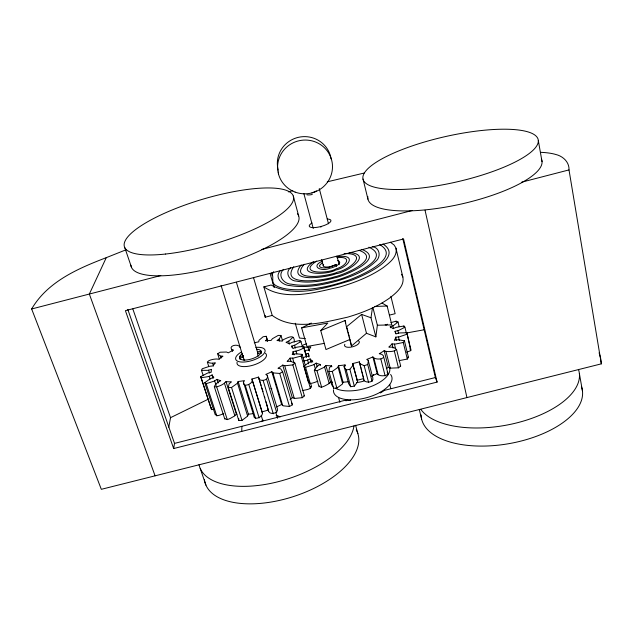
<?xml version="1.0" encoding="UTF-8"?>
<svg xmlns="http://www.w3.org/2000/svg" width="633" height="633" viewBox="0 0 633 633"><rect width="100%" height="100%" fill="white"/><g stroke="black" fill="none" stroke-linecap="round" stroke-linejoin="round"><path stroke-width="0.95" d="M241.735 431.397L437.094 382.087L403.569 238.958L125.413 310.653L173.656 448.544L241.735 431.397L241.901 426.294L345.832 400.103A30.067 13.704 -14.7 0 0 350.46 400.46L350.286 399.811M406.734 352.185L410.73 350.635L410.833 349.614L406.884 332.736L399.605 332.942A7.367 3.07 -13.4 0 0 399.352 332.982L395.902 333.915A45.03 18.674 -14.7 0 0 395.047 331.304L398.513 330.481A7.216 2.951 -13.5 0 0 398.75 330.402L404.93 327.221L406.307 332.903M282.611 341.045L280.981 335.443L278.227 335.403L272.594 338.608A6.876 2.682 -16.5 0 0 272.332 338.813L271.106 340.427A42.601 17.131 -17.4 0 0 265.496 340.831L266.912 339.209A6.828 2.635 -17 0 0 266.976 339.043L266.24 336.313L267.601 340.926M338.528 365.621L343.046 382.221L342.35 384.033A7.501 3.363 -15.5 0 1 342.231 384.176L336.867 388.148L333.567 388.195L328.938 371.476L332.27 371.444L337.666 367.559A7.556 3.26 -15.5 0 0 337.816 367.401L338.528 365.621A45.03 18.674 -14.7 0 0 345.032 364.925L344.059 366.729A7.612 3.307 -14.9 0 0 344.059 366.847L346.211 369.965L350.69 386.716L354.338 386.122L357.51 381.992A7.549 3.402 -15 0 0 357.566 381.81L352.644 363.54A45.03 18.674 -14.7 0 0 359.338 361.847L359.884 363.943M410.785 350.611L406.884 332.736M353.167 364.79L353.135 365.012A7.604 3.3 -15 0 1 353.072 365.217L349.867 369.284L346.211 369.965M357.613 381.525L352.644 363.54M280.965 335.537L279.493 338.718A6.86 2.667 -16.6 0 1 279.295 338.924L276.985 340.53A42.601 17.131 -17.4 0 1 281.59 341.108L283.75 339.486A6.947 2.738 -16.3 0 1 284.067 339.32C287.936 337.698 294.741 333.401 294.337 341.923M259.15 379.159L258.517 377.086A42.601 17.131 -17.4 0 1 251.934 379.001L262.473 413.404A7.359 3.323 -18.2 0 1 262.394 413.665C262.197 417.258 253.817 420.85 253.683 415.541A7.359 3.331 -18 0 1 253.683 415.311L243.468 382.19L244.473 380.615A42.601 17.131 -17.4 0 1 238.127 381.493L237.478 383.044L247.606 416.071A7.335 3.284 -18.6 0 1 247.384 416.316L241.988 420.399L238.815 420.51L228.323 387.649L229.075 383.946A7.446 3.102 -18.1 0 1 229.225 383.733L231.369 381.857A42.601 17.131 -17.4 0 1 226.013 381.604L224.066 383.456A7.374 3.023 -18.5 0 1 223.726 383.685C220.11 386.518 209.665 389.532 217.538 382.593A7.398 3.046 -18.4 0 1 217.799 382.387L220.767 380.694A42.601 17.131 -17.4 0 1 217.008 379.365L214.627 380.876L216.162 385.45M238.768 418.714L238.815 420.51M366.475 333.274L351.481 346.029L346.409 326.889L361.617 314.411L366.475 333.274L375.852 336.867L377.371 325.22L372.94 307.693M375.852 336.867L370.993 317.766L372.505 307.456M252.361 380.275L252.322 380.465A7.461 3.125 -17.9 0 1 252.235 380.742C251.966 384.057 243.349 387.752 243.412 382.696A7.461 3.133 -17.7 0 1 243.42 382.459L243.468 382.19M173.656 448.544L174.526 443.393L127.803 309.426M168.774 427.196L170.53 417.677L132.835 308.959M247.812 415.794L248.405 414.188L238.127 381.493M271.779 275.173L273.662 271.699M203.24 375.63L201.508 370.352L202.259 368.746L209.539 366.309A7.121 2.817 -18.5 0 1 209.919 366.23L213.06 365.945A42.601 17.131 -17.4 0 1 215.362 362.836L212.166 363.215A6.979 2.714 -18.2 0 1 211.849 363.207C203.351 362.574 209.998 359.259 216.138 359.014A7.018 2.738 -18.3 0 1 216.478 358.99L218.994 359.267A42.601 17.131 -17.4 0 1 222.974 356.189L220.395 356.039A6.9 2.667 -17.9 0 1 220.118 355.952L217.657 353.815L219.295 358.958M332.523 382.142A44.737 19.275 -14.7 0 1 330.489 381.928L328.725 383.772A7.43 3.292 -15.8 0 1 328.543 383.899C326.383 385.078 319.894 389.24 319.341 385.964M318.992 386.723L314.34 370.226L317.315 366.214A7.509 3.22 -15.7 0 1 317.473 366.088L320.306 364.473L320.599 365.502M126.521 249.6L106.265 257.663L89.348 294.044L155.085 475.826M258.517 377.086L268.764 411.608A7.343 3.323 -17.5 0 0 268.898 411.767C270.291 414.813 278.947 413.547 277.373 408.625A7.351 3.331 -17.7 0 0 277.278 408.404L267.213 375.282L265.781 374.412A42.601 17.131 -17.4 0 0 271.786 371.69L273.179 372.845A7.382 3.086 -16.9 0 0 273.432 372.932L279.723 373.446L282.642 371.793L292.391 404.819L289.518 406.481L283.299 405.824A7.287 3.284 -17 0 1 283.014 405.721L281.614 404.471L271.786 371.69M359.338 361.847L363.935 380.18A7.556 3.402 -14.4 0 0 364.038 380.298C365.447 383.052 374.499 383.06 372.75 377.474A7.564 3.41 -14.5 0 0 372.687 377.315L368.177 360.312L366.729 359.425A45.03 18.674 -14.7 0 0 372.869 356.917L374.23 358.175A7.58 3.268 -14 0 0 374.388 358.231C379.08 360.391 387.301 357.969 381.921 354.448A7.596 3.284 -14.1 0 0 381.794 354.369L379.23 353.728A45.03 18.674 -14.7 0 0 384.152 350.698L386.502 351.457A7.517 3.205 -13.6 0 0 386.723 351.481C393.093 352.257 400.808 349.479 392.294 347.232A7.541 3.236 -13.8 0 0 392.025 347.177L388.812 347.098A45.03 18.674 -14.7 0 0 392.009 343.877L395.071 344.091A7.43 3.125 -13.4 0 0 395.324 344.067L403.261 342.5L404.424 340.791L398.323 339.786A7.461 3.157 -13.5 0 0 398.038 339.786L394.525 340.253A45.03 18.674 -14.7 0 0 395.72 337.183L399.162 336.851A7.327 3.038 -13.4 0 0 399.415 336.796L406.829 334.271M237.011 414.148A42.063 18.246 -17.6 0 1 236.386 414.069L234.455 416.023A7.279 3.22 -18.8 0 1 234.155 416.229C231.559 417.527 226.836 421.23 225.095 418.611M372.101 381.367L367.718 364.521L368.406 360.755A7.612 3.307 -14.6 0 0 368.335 360.581L368.177 360.312M310.431 383.392C314.055 389.271 306.625 389.58 302.985 390.45A7.113 3.141 -16.4 0 1 302.55 390.506L302.265 390.537M258.565 378.487L258.699 378.676A7.438 3.125 -17.3 0 0 258.826 378.819C260.321 381.541 268.582 380.781 267.427 375.678A7.446 3.133 -17.5 0 0 267.34 375.488L267.221 375.298M292.984 337.199L289.305 340.736A6.916 2.722 -16.4 0 1 289.028 340.918L286.037 342.326A42.601 17.131 -17.4 0 1 289.139 343.869L292.042 342.398A7.034 2.817 -16.2 0 1 292.414 342.263L299.741 340.451L300.944 341.496L295.389 344.89A7.003 2.785 -16.2 0 1 295.041 345.048L291.639 346.116A42.601 17.131 -17.4 0 1 292.865 348.482L296.197 347.343A7.137 2.896 -16.2 0 1 296.64 347.248C307.598 345.088 303.998 349.076 296.932 350.856A7.098 2.864 -16.2 0 1 296.537 350.975L293.087 351.552A42.601 17.131 -17.4 0 1 292.224 354.527L295.73 353.847A7.24 2.983 -16.4 0 1 296.094 353.823L302.147 354.369L301.15 356.062L293.562 358.056A7.2 2.951 -16.3 0 1 293.174 358.112L290.056 358.12A42.601 17.131 -17.4 0 1 287.121 361.38L290.349 361.277A7.335 3.054 -16.6 0 1 290.65 361.316L294.923 363.128L304.394 395.854L302.376 397.682L295.057 398.402A7.208 3.22 -16.7 0 1 294.717 398.386L292.319 397.706A42.063 18.246 -17.6 0 1 290.096 399.36M404.424 340.791L408.443 357.297L407.304 359.053L399.407 360.588A7.374 3.228 -13.4 0 1 399.162 360.604L399.106 360.604M599.103 352.787L600.59 357.898L601.35 363.848L101.327 489.317L31.65 308.975C47.617 281.622 78.001 268.495 106.265 257.663M280.11 270.797C273.867 278.069 282.943 285.546 290.278 285.625C305.826 288.11 321.706 285.174 336.74 281.123C350.445 276.922 364.655 271.834 375.227 261.761C381.224 257.56 380.283 247.954 372.552 246.609M338.069 367.077L342.619 383.685M283.497 269.365C276.858 275.664 283.995 284.122 291.528 284.209C306.332 286.876 321.532 284.051 335.894 280.245C344.74 278.623 395.237 258.976 368.865 247.194M237.43 383.1L237.256 383.313A7.43 3.086 -18.2 0 1 237.051 383.527L231.528 387.483L228.323 387.649M290.8 267.466C284.359 272.506 289.328 281.06 296.584 281.131C309.41 283.544 322.601 281.068 335.039 277.768C343.221 276.352 386.803 258.707 361.704 249.394M314.34 370.226L316.983 370.709L323.867 367.449A7.485 3.197 -15.8 0 0 324.136 367.275L325.924 365.463A45.03 18.674 -14.7 0 0 331.542 365.819L331.827 366.855M293.775 266.715C278.908 287.706 326.794 279.857 334.39 276.858C342.081 275.624 383.123 258.857 359.164 250.391M390.909 322.64L396.084 321.176L398.015 321.975L393.591 325.465A7.121 2.88 -13.6 0 1 393.394 325.568L390.245 326.77L390.49 327.775M351.481 346.029L350.081 339.407L325.963 349.551L320.741 330.584L327.815 323.036L301.664 327.862L306.934 346.496L324.254 343.371M317.885 381.216C316.025 381.857 307.891 385.45 309.221 381.897M308.516 382.585L303.856 366.309L308.928 362.472A7.422 3.141 -15.9 0 1 309.141 362.361L312.457 361.087L312.742 362.108M223.766 413.673C221.582 414.211 215.576 417.598 215.845 414.291M354.338 386.122L349.867 369.284M301.158 264.99C285.578 284.13 329.326 276.843 336.226 273.638C345.887 272.855 374.467 254.632 349.226 252.488M215.283 414.821L204.752 382.696L210.069 378.835A7.319 2.975 -18.6 0 1 210.417 378.653L213.827 377.323A42.601 17.131 -17.4 0 1 212.047 375.108L208.716 376.493A7.185 2.864 -18.6 0 1 208.32 376.611L201.009 377.774M294.923 363.128L292.857 364.893L285.467 365.708A7.303 3.03 -16.5 0 1 285.119 365.7L282.714 365.099A42.601 17.131 -17.4 0 1 277.982 368.287L280.538 368.794A7.406 3.102 -17 0 1 280.743 368.897L282.642 371.769M279.026 339.177L279.58 341.06M304.275 264.238C287.817 282.635 330.83 275.695 337.302 272.19C349.503 270.125 369.862 252.947 344.091 253.596M396.543 349.392L400.673 366.072L398.505 367.813L390.909 368.129A7.461 3.307 -13.6 0 1 390.688 368.105L390.189 368.034L385.956 351.386M331.542 365.819L329.532 367.591A7.572 3.276 -15.3 0 0 329.437 367.749L328.938 371.476M336.574 266.303L336.099 264.499L328.796 267.435L324.531 267.973L321.342 267.656L319.815 266.825L319.491 265.543L322.672 262.291M316.397 190.857L315.495 191.435M387.428 324.207L386.193 325.046A45.03 18.674 -14.7 0 0 385.18 324.737M303.856 366.309L305.581 367.29L313.232 364.909A7.39 3.11 -16 0 0 313.509 364.782L316.16 363.12A45.03 18.674 -14.7 0 0 320.306 364.473M217.649 353.792L220.134 352.233L226.353 352.027A6.931 2.682 -18 0 1 226.622 352.067L228.276 352.842A42.601 17.131 -17.4 0 1 233.49 350.112L231.836 349.566L232.438 351.434M313.414 261.651C293.372 276.075 328.155 274.817 335.427 270.133C349.076 267.253 357.637 253.722 336.946 256.769M211.422 409.44L211.414 407.961M214.278 409.329L211.485 409.622L200.716 376.651L207.371 373.177A7.224 2.896 -18.6 0 1 207.759 373.035L211.216 372.196A42.601 17.131 -17.4 0 1 211.541 369.371L208.138 370.289A7.082 2.785 -18.4 0 1 207.711 370.345L201.508 370.352M316.674 261.081C296.323 274.136 328.448 274.057 336.273 268.732C346.892 266.097 352.668 255.653 337.017 257.766M315.337 191.522L311.879 192.915M387.103 372.03C390.87 375.527 381.201 376.793 378.756 374.989A7.525 3.371 -13.9 0 1 378.526 374.894L377.165 373.597L372.869 356.917M322.458 261.105C309.64 266.841 322.181 272.048 329.935 268.163C332.855 267.957 344.328 263.067 337.737 260.574M208.178 399.241L170.53 417.677M301.664 327.862L311.309 323.044M214.579 380.9L214.176 381.09A7.287 2.951 -18.6 0 1 213.796 381.256L206.223 383.677L204.752 382.696M302.891 357.867L304.979 356.988A7.327 3.054 -16 0 1 305.225 356.901L308.675 356.086A45.03 18.674 -14.7 0 1 308.374 353.341L305.454 354.187M303.563 361.039L306.704 360.343A7.287 3.023 -16 0 0 306.95 360.272L310.154 358.919A45.03 18.674 -14.7 0 0 312.457 361.087M320.741 330.584L345.08 320.52L345.705 322.893M316.983 370.709L321.635 387.246M367.718 364.521L364.197 365.676L359.663 363.595A7.612 3.3 -14.4 0 1 359.544 363.461L359.37 363.223M304.172 350.769L305.684 350.373A7.216 2.967 -16 0 1 305.929 350.318L309.173 350.009A45.03 18.674 -14.7 0 1 310.835 346.979L307.535 347.422A7.09 2.864 -15.8 0 1 307.321 347.414L303.563 346.908M288.308 191.846L292.81 190.652M31.65 308.975L160.79 275.561M261.793 249.418L412.281 210.472M521.663 182.169L569.004 169.913C569.463 162.111 562.935 156.161 555.798 154.484A65.064 18.357 -11.7 0 0 542.252 152.403L540.55 152.339M390.332 242.202L394.035 244.947L395.87 247.859L402.865 277.064C404.685 286.116 396.139 292.984 389.809 297.906C377.133 306.965 362.456 312.789 347.596 317.173C324.025 322.324 293.443 331.17 272.222 315.424L263.858 286.891L271.13 285.016C294.899 298.214 326.122 287.849 350.397 280.672C360.28 277.08 405.27 258.351 382.957 243.974M253.532 277.697L265.227 317.212L272.222 315.424M389.414 315.139L395.142 313.683L390.901 296.347M243.357 355.833L239.741 356.45L240.002 357.289M258.224 356.15L257.457 353.625L261.002 352.723L261.255 353.57M437.094 382.087L435.362 377.537L384.358 390.395A30.067 13.704 -14.7 0 1 380.354 392.927L380.188 392.278M174.526 443.393L241.901 426.294M327.277 181.821L364.094 173.062M305.581 367.29L310.241 383.614M306.704 343.972C305.185 344.099 301.577 345.175 302.455 346.575M406.481 332.998L424.608 329.674M208.558 370.21L209.507 372.979M404.875 327.142L403.917 326.003L396.274 327.332A7.256 2.983 -13.4 0 0 396.029 327.403L392.974 328.693A45.03 18.674 -14.7 0 0 390.245 326.77M302.321 397.69L292.857 364.893M266.224 336.297L263.099 336.764L259.111 340.198A6.836 2.643 -16.8 0 0 258.976 340.404L258.786 341.836A42.601 17.131 -17.4 0 0 254.244 342.801M398.442 367.82L394.351 351.101M292.644 358.167L293.989 362.796M308.065 347.406L308.896 350.184M374.578 306.451L387.143 306.04L391.803 324.903L377.371 325.22M289.471 406.481L279.723 373.446M409.852 348.973L410.817 349.028M305.328 338.576L299.48 338.062L295.271 323.257M220.64 356.094L221.265 357.969M263.17 380.639L273.29 413.784M310.621 386.541L311.381 386.723M364.157 365.668L368.612 382.522M407.755 357.091L408.443 357.297M361.617 314.411L370.993 317.766M384.152 350.698L388.338 367.298L390.15 368.026M379.65 244.575C403.174 258.177 357.249 277.309 347.612 280.482C331.708 285.958 314.997 289.55 298.135 289.764C292.098 289.756 285.966 289.352 280.197 287.477C278.227 286.812 276.305 285.95 274.635 284.7C270.9 282.239 274.453 276.289 271.446 272.981M382.047 303.072L387.143 306.04M303.943 395.514L304.394 395.854M231.797 349.535L231.678 349.44A6.844 2.635 -17.5 0 1 231.551 349.305C229.019 346.014 235.967 343.964 239.084 346.022A6.86 2.643 -17.7 0 1 239.25 346.116L239.907 347.303A42.601 17.131 -17.4 0 1 240.271 347.161M400.254 365.724L400.673 366.072M350.69 386.716L348.577 383.606A7.556 3.41 -14.8 0 1 348.569 383.408L344.099 366.412M255.629 418.642L245.335 385.592M263.858 286.891C285.499 301.45 316.207 292.122 339.652 287.042C354.994 282.524 370.194 276.676 383.392 267.49C389.279 262.94 397.611 256.792 396.021 248.318M291.496 402.699L292.391 404.819M401.496 274.279L402.865 277.064M363.761 379.927L363.73 378.534A44.737 19.275 -14.7 0 1 357.083 380.211M124.804 247.709L131.617 267.648M200.218 468.428L205.931 485.147M251.934 379.001L262.513 413.175M200.685 376.477L211.098 408.15M206.223 383.677L216.771 415.881M207.323 362.044L208.589 365.953M214.27 386.613L224.834 419.141M209.254 376.319L210.164 379.127M217.008 379.365L218.195 383.044M216.739 387.056L227.294 419.663M212.087 374.863L212.514 376.2M212.728 376.864L213.163 378.194M212.047 375.108L212.957 377.917M212.609 363.207L213.495 365.953M226.013 381.604L236.386 414.069M224.422 383.202L234.843 415.731M231.528 387.483L241.988 420.399M261.176 415.359L262.901 420.937M248.88 384.824L259.158 417.922M240.002 359.283L239.654 358.159L243.199 357.257A7.683 3.038 -17.4 0 1 243.27 355.556M244.393 359.18L244.647 360.019A7.667 3.07 -17.4 0 0 244.433 360.494M221.075 285.443L244.235 360.62M259.364 379.855L259.783 381.24M259.997 381.928L260.416 383.305M260.63 383.994L261.049 385.378M261.888 388.124L262.307 389.501M262.521 390.189L262.94 391.558M264.404 396.345L264.816 397.706M266.066 401.789L268.621 411.387M266.667 379.373L276.692 412.502M236.394 282.278L257.987 353.618M275.909 412.692L277.602 418.271M261.342 352.154L261.01 351.038L257.481 351.932A7.683 3.038 -17.4 0 1 257.457 353.625M272.863 372.718L282.698 405.579M266.794 339.454L267.355 341.314M284.676 365.66L294.274 398.339M282.714 365.099L292.319 397.706M290.056 358.12L291.045 361.53M291.639 346.116L292.027 347.446M293.087 351.552L294.06 354.931M273.219 283.418L274.263 287.018M270.062 273.432L274.097 287.39M288.632 341.155L289.455 344.004M301.15 356.062L310.431 388.496M294.543 345.254L295.342 348.047M295.999 351.109L296.814 353.942M300.944 341.496L302.534 347.066M299.741 340.451L300.121 341.78M302.147 354.369L305.059 364.568M310.154 358.919L311.23 362.709M308.374 353.341L309.173 356.15M308.675 356.086L308.959 357.091M307.598 360.066L308.675 363.864M303.721 346.544L306.578 356.608M303.864 347.984L306.538 357.392M316.16 363.12L317.18 366.744M314.095 364.505L315.369 369.039M309.173 350.009L309.45 351.006M325.924 365.463L330.489 381.928M324.587 366.942L329.176 383.44M332.27 371.444L336.867 388.148M338.528 397.405L339.881 402.335M293.277 196.032L298.689 215.948M355.588 425.249L357.867 433.637M345.832 400.103L346.053 400.887M303.848 193.571L313.256 228.521M321.635 259.696L323.162 265.362M345.032 364.925L345.317 365.969M320.717 226.567L320.884 227.192M346.963 327.633L347.272 328.82M347.588 329.999L347.897 331.178M348.213 332.357L348.522 333.536M348.838 334.715L349.147 335.886M349.456 337.065L349.772 338.236M360.161 364.996L360.438 366.04M360.715 367.085L360.992 368.129M361.269 369.174L361.815 371.262M362.092 372.299L362.361 373.343M362.638 374.38L362.915 375.424M363.184 376.461L363.461 377.497M319.277 188.547L328.48 223.758M336.938 256.12L339.177 264.681M373.842 357.993L378.138 374.712M380.868 359.133L385.149 375.947M383.883 357.613L388.14 374.412M389.754 384.484L390.806 388.622M333.567 388.195L333.393 387.103M392.009 343.877L393.038 348.015M394.438 344.123L395.57 348.704M397.896 330.695L398.592 333.544M398.497 336.978L399.383 340.609M395.047 331.304L395.546 333.33M395.72 337.183L396.472 340.261M392.871 325.837L393.568 328.646M403.261 342.5L407.304 359.053M363.026 179.044L367.939 199.158M398.015 321.975L399.154 326.652M419.315 409.591L421.61 418.991M396.084 321.176L396.329 322.173M403.917 326.003L404.163 327.016M402.762 238.522L435.362 377.537M425.044 210.219L466.94 397.579M345.08 320.52L346.409 326.889M538.311 140.542A89.767 23.358 -12.7 0 1 408.032 189.172A89.767 23.358 -12.7 0 1 405.476 148.304A89.767 23.358 -12.7 0 1 538.311 140.542L542.022 161.597M579.361 373.423L582.463 391.044M569.004 169.913L601.35 363.848M278.37 171.923L278.52 174.146M265.211 315.408L265.227 317.212M297.423 213.717A87.496 24.624 -16.7 0 1 224.66 264.151A87.496 24.624 -16.7 0 1 130.896 265.219M353.974 425.914A80.81 38.906 -18 0 1 277.309 481.911A80.81 38.906 -18 0 1 199.015 464.614M356.244 429.878A80.256 39.974 -18.1 0 1 293.934 496.414A80.256 39.974 -18.1 0 1 204.419 479.585M281.614 404.471A42.063 18.246 -17.6 0 1 276.463 406.9M268.55 409.923A42.063 18.246 -17.6 0 1 262.062 411.822M253.493 413.571A42.063 18.246 -17.6 0 1 248.405 414.188M270.892 388.369A11.093 4.827 -17.6 0 1 271.858 388.884M255.874 347.382A15.366 6.085 -17.4 0 1 262.885 354.781A15.366 6.085 -17.4 0 1 240.461 361.949A15.366 6.085 -17.4 0 1 241.276 352.051M265.417 353.246A15.334 6.14 -17.4 0 1 253.683 364.988A15.334 6.14 -17.4 0 1 237.074 362.226M256.444 349.226A11.267 4.463 -17.4 0 1 259.039 355.16A11.267 4.463 -17.4 0 1 243.507 360.019A11.267 4.463 -17.4 0 1 242.257 353.657M541.365 159.073A89.087 24.932 -12.5 0 1 458.545 204.609A89.087 24.932 -12.5 0 1 367.852 196.578M578.451 369.419A82.227 39.27 -10.1 0 1 517.272 422.757A82.227 39.27 -10.1 0 1 420.969 409.591M581.545 386.929A81.665 40.338 -9.9 0 1 508.766 443.686A81.665 40.338 -9.9 0 1 421.111 414.908M336.099 264.499A7.881 2.635 -14.8 0 1 326.541 267.031A7.881 2.635 -14.8 0 1 323.677 264.452M390.608 374.491A30.075 13.689 -14.7 0 1 366.602 397.69A30.075 13.689 -14.7 0 1 333.488 389.801M389.604 368.034A30.186 13.467 -14.7 0 1 370.17 386.85A30.186 13.467 -14.7 0 1 335.348 388.203M332.8 386.241A30.186 13.467 -14.7 0 1 331.051 381.596M373.581 374.483A14.084 6.283 -14.7 0 1 371.864 376.635M364.173 380.924A14.084 6.283 -14.7 0 1 356.498 382.506M327.253 219.034A11.204 3.3 -14.9 0 1 328.226 223.615A11.204 3.3 -14.9 0 1 312.852 227.603A11.204 3.3 -14.9 0 1 312.029 222.982M261.374 421.697A10.468 4.842 -17.8 0 1 262.909 420.003M276.13 415.644A10.468 4.842 -17.8 0 1 280.039 416.989M278.259 170.214A27.053 26.475 -11.4 0 1 298.776 137.242A27.053 26.475 -11.4 0 1 331.075 158.851M312.259 194.45A8.023 4.281 -15.3 0 1 306.855 194.774M388.338 367.298A44.737 19.275 -14.7 0 1 386.296 368.667M377.165 373.597A44.737 19.275 -14.7 0 1 371.856 375.82M348.285 381.723A44.737 19.275 -14.7 0 1 343.046 382.221M358.547 340.791A7.643 3.165 -14.7 0 1 352.597 346.797A7.643 3.165 -14.7 0 1 344.819 344.281M165.609 254.031A88.169 23.065 -16.6 0 0 293.617 198.414A88.169 23.065 -16.6 0 0 167.373 211.992A88.169 23.065 -16.6 0 0 165.609 254.031M295.097 192.084A27.48 26.863 -11.3 0 0 332.175 162.602A27.48 26.863 -11.3 0 0 287.841 146.128A27.48 26.863 -11.3 0 0 295.097 192.084"/></g></svg>
